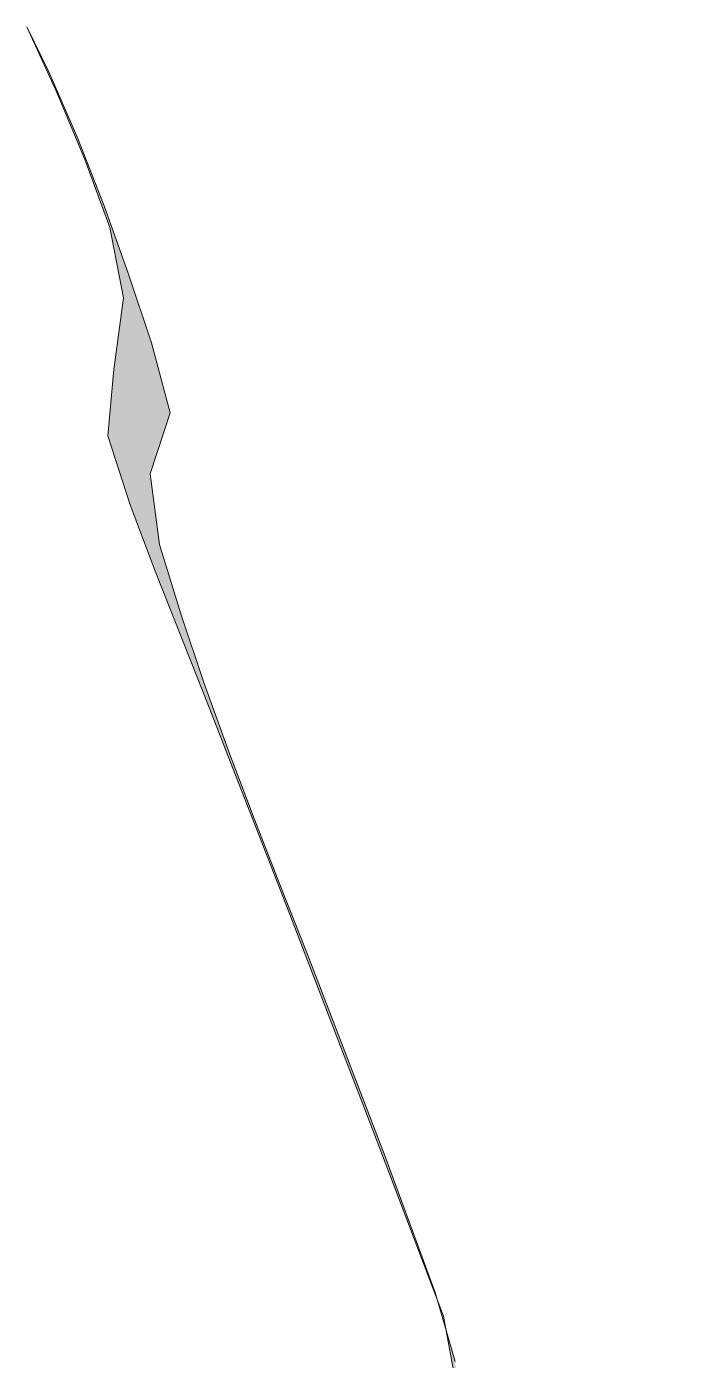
# Model space of a CAD drawing. Extents: x 0 to 1501, y 0 to 1747.
# Drawn here: x 131.354 to 133.348, y 1723.273 to 1727.318 of the extents above; entities that cross this region are included whole.
import ezdxf

# ---------------------------------------------------------------- set-up
doc = ezdxf.new("R2010")
doc.units = 0
doc.layers.get('0').update_dxf_attribs({"lineweight": 0})

msp = doc.modelspace()

# ---------------------------------------------------------------- hatches: boundary and pattern name
at = {"true_color": 0x232323}
h = msp.add_hatch(color=256, dxfattribs=at)
h.dxf.hatch_style = 1
h.paths.add_polyline_path([(132.6735, 1722.975), (132.8182, 1722.8095), (132.8835, 1722.5998), (132.9441, 1722.3885), (133.002, 1722.1765), (133.0577, 1721.9639), (133.1116, 1721.7508), (133.1641, 1721.5373), (133.2152, 1721.3235), (133.2654, 1721.1095), (133.3145, 1720.8953), (133.348, 1720.7553), (133.3046, 1720.9708), (133.2594, 1721.1859), (133.2108, 1721.4003), (133.159, 1721.6139), (133.1045, 1721.8268), (133.0474, 1722.0391), (132.9879, 1722.2507), (132.9262, 1722.4617), (132.8623, 1722.672), (132.7702, 1722.8668), (132.6688, 1723.0498), (132.6535, 1723.2691), (132.5926, 1723.4787), (132.5174, 1723.6852), (132.4407, 1723.8912), (132.3628, 1724.0968), (132.2839, 1724.3019), (132.2042, 1724.5068), (132.1236, 1724.7113), (132.0437, 1724.916), (131.9662, 1725.1218), (131.8917, 1725.3286), (131.8212, 1725.5368), (131.7569, 1725.7469), (131.7285, 1725.9613), (131.7896, 1726.1464), (131.7326, 1726.3587), (131.6631, 1726.5672), (131.5888, 1726.7741), (131.5098, 1726.9791), (131.4215, 1727.1804), (131.3544, 1727.3178), (131.4459, 1727.1179), (131.531, 1726.9153), (131.6068, 1726.7091), (131.6479, 1726.4954), (131.6189, 1726.2783), (131.6007, 1726.0765), (131.6684, 1725.8674), (131.7455, 1725.6616), (131.8272, 1725.4576), (131.9074, 1725.2529), (131.9873, 1725.0482), (132.0671, 1724.8433), (132.1466, 1724.6384), (132.226, 1724.4334), (132.305, 1724.2283), (132.3839, 1724.0232), (132.4624, 1723.8178), (132.5405, 1723.6124), (132.618, 1723.4067), (132.6576, 1723.1925), (132.6735, 1722.975)])

# ---------------------------------------------------------------- linework, layer by layer
msp.add_lwpolyline([(132.6535, 1723.2691), (132.5926, 1723.4787), (132.5174, 1723.6852), (132.4407, 1723.8912), (132.3628, 1724.0968), (132.2839, 1724.3019), (132.2042, 1724.5068), (132.1236, 1724.7113), (132.0437, 1724.916), (131.9662, 1725.1218), (131.8917, 1725.3286), (131.8212, 1725.5368), (131.7569, 1725.7469), (131.7285, 1725.9613), (131.7896, 1726.1464), (131.7326, 1726.3587), (131.6631, 1726.5672), (131.5888, 1726.7741), (131.5098, 1726.9791), (131.4215, 1727.1804), (131.3544, 1727.3178), (131.4459, 1727.1179), (131.531, 1726.9153), (131.6068, 1726.7091), (131.6479, 1726.4954), (131.6189, 1726.2783), (131.6007, 1726.0765), (131.6684, 1725.8674), (131.7455, 1725.6616), (131.8272, 1725.4576), (131.9074, 1725.2529), (131.9873, 1725.0482), (132.0671, 1724.8433), (132.1466, 1724.6384), (132.226, 1724.4334), (132.305, 1724.2283), (132.3839, 1724.0232), (132.4624, 1723.8178), (132.5405, 1723.6124), (132.618, 1723.4067), (132.6576, 1723.1925)], dxfattribs=at)

doc.saveas('drawing.dxf')
